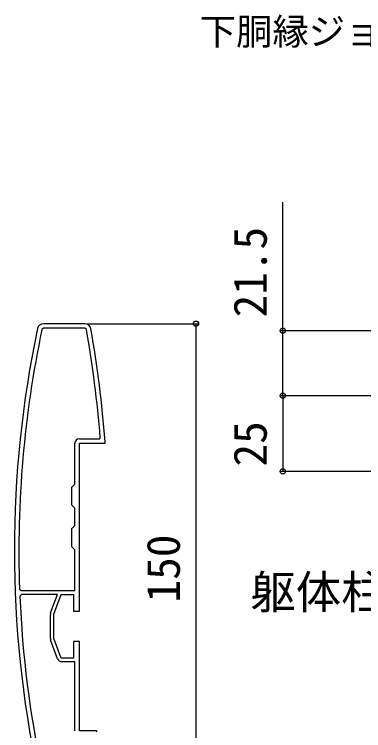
# Model space of a CAD drawing. Units: millimetres, scale not verified. Extents: x -875 to 875, y -1300 to 1294.
# Drawn here: x 600.8 to 716.2, y 458.4 to 695.1 of the extents above; entities that cross this region are included whole.
import ezdxf
from ezdxf.enums import TextEntityAlignment as Align

# ---------------------------------------------------------------- set-up
doc = ezdxf.new("R2010")
doc.units = ezdxf.units.MM
doc.header["$LTSCALE"] = 8
for name, color, linetype in [('0-1_USER1', 3, 'Continuous'), ('0-2_YKK_11', 7, 'Continuous'), ('0-5_YKK_D', 6, 'Continuous')]:
    doc.layers.add(name, color=color, linetype=linetype)
doc.styles.add('ＭＳ ゴシック', font='')
doc.styles.get('ＭＳ ゴシック').set_extended_font_data('MS Gothic')

msp = doc.modelspace()

# ---------------------------------------------------------------- linework, layer by layer
at = {"layer": '0-2_YKK_11'}
for p, q in [((624.122, 592.853), (610.418, 592.853)), ((602.528, 505.135), (603.028, 504.653)), ((612.7, 488.907), (612.7, 496.8)), ((615.102, 482.134), (612.793, 488.387))]:
    msp.add_line(p, q, dxfattribs=at)
for points in [[(624.614, 590.939), (624.122, 591.353), (610.418, 591.353), (609.929, 590.956)], [(622.3, 554.853), (628.89, 554.853), (629.189, 555.178)], [(603.028, 504.653), (620.8, 504.653), (620.8, 518.153), (619.8, 519.153), (619.8, 525.153), (620.8, 526.153), (620.8, 531.853), (619.8, 532.853), (619.8, 538.853), (620.8, 539.853), (620.8, 553.353)], [(622.3, 497.853), (622.3, 553.353), (630.8, 553.353), (630.8, 553.841), (630.799, 553.865)], [(612.793, 497.319), (615.021, 503.353), (603.118, 503.353), (602.619, 502.832)], [(628.207, 458.012), (627.91, 458.353), (622.3, 458.353), (622.3, 487.853), (620.3, 487.853), (620.3, 482.353), (616.3, 482.353), (613.9, 488.853), (613.9, 496.853), (616.3, 503.353), (620.3, 503.353), (620.3, 497.853), (622.3, 497.853)], [(620.8, 458.353), (620.8, 481.153), (616.509, 481.153)]]:
    msp.add_lwpolyline(points, dxfattribs=at)
for centre, radius, start, end in [((610.418, 590.853), 2, 89.99998, 168.08445), ((624.122, 590.853), 2, 9.88194, 90), ((956.363, 517.853), 355.563, 168.08445, 191.91555), ((956.362, 517.853), 354.062, 168.08443, 182.05853), ((232.028, 522.549), 398.499, 4.69658, 9.88196), ((232.025, 522.549), 400.002, 4.49029, 9.88194), ((622.3, 553.353), 1.5, 90.00001, 179.99999), ((956.362, 517.853), 354.062, 182.43151, 191.91557), ((614.2, 496.8), 1.5, 159.73435, 180.00004), ((614.2, 488.907), 1.5, 179.99996, 200.26565), ((616.509, 482.653), 1.5, 200.26569, 269.99998)]:
    msp.add_arc(centre, radius, start, end, dxfattribs=at)
at = {"layer": '0-5_YKK_D'}
for p, q in [((625.122, 592.853), (661.79, 592.853)), ((660.79, 592.853), (660.79, 442.853)), ((795.999, 590.56), (688.487, 590.56)), ((734.287, 569.069), (688.487, 569.069)), ((734.996, 569.069), (688.487, 569.069)), ((689.487, 569.069), (689.487, 544.069)), ((759.487, 544.069), (688.487, 544.069))]:
    msp.add_line(p, q, dxfattribs=at)
msp.add_lwpolyline([(689.487, 569.069), (689.487, 590.56), (689.487, 633.003)], dxfattribs=at)
for centre in [(660.79, 592.853), (689.487, 590.56), (689.487, 569.069), (689.487, 569.069), (689.487, 544.069)]:
    msp.add_circle(centre, 0.875, dxfattribs=at)

# ---------------------------------------------------------------- texts
at = {"layer": '0-1_USER1', "style": 'ＭＳ ゴシック'}
msp.add_text('下胴縁ジョイント部', height=8.798, dxfattribs=at).set_placement((662.038, 682.414), align=Align.BOTTOM_LEFT)
at = {"layer": '0-5_YKK_D', "style": 'ＭＳ ゴシック'}
for s, p in [('21.5', (687.487, 594.952)), ('25', (687.487, 545.66)), ('150', (658.79, 500.723))]:
    msp.add_text(s, height=11, rotation=90, dxfattribs=at).set_placement(p, align=Align.BOTTOM_LEFT)
msp.add_text('躯体柱芯', height=11, dxfattribs=at).set_placement((678.77, 495.355), align=Align.BOTTOM_LEFT)

doc.saveas('drawing.dxf')
